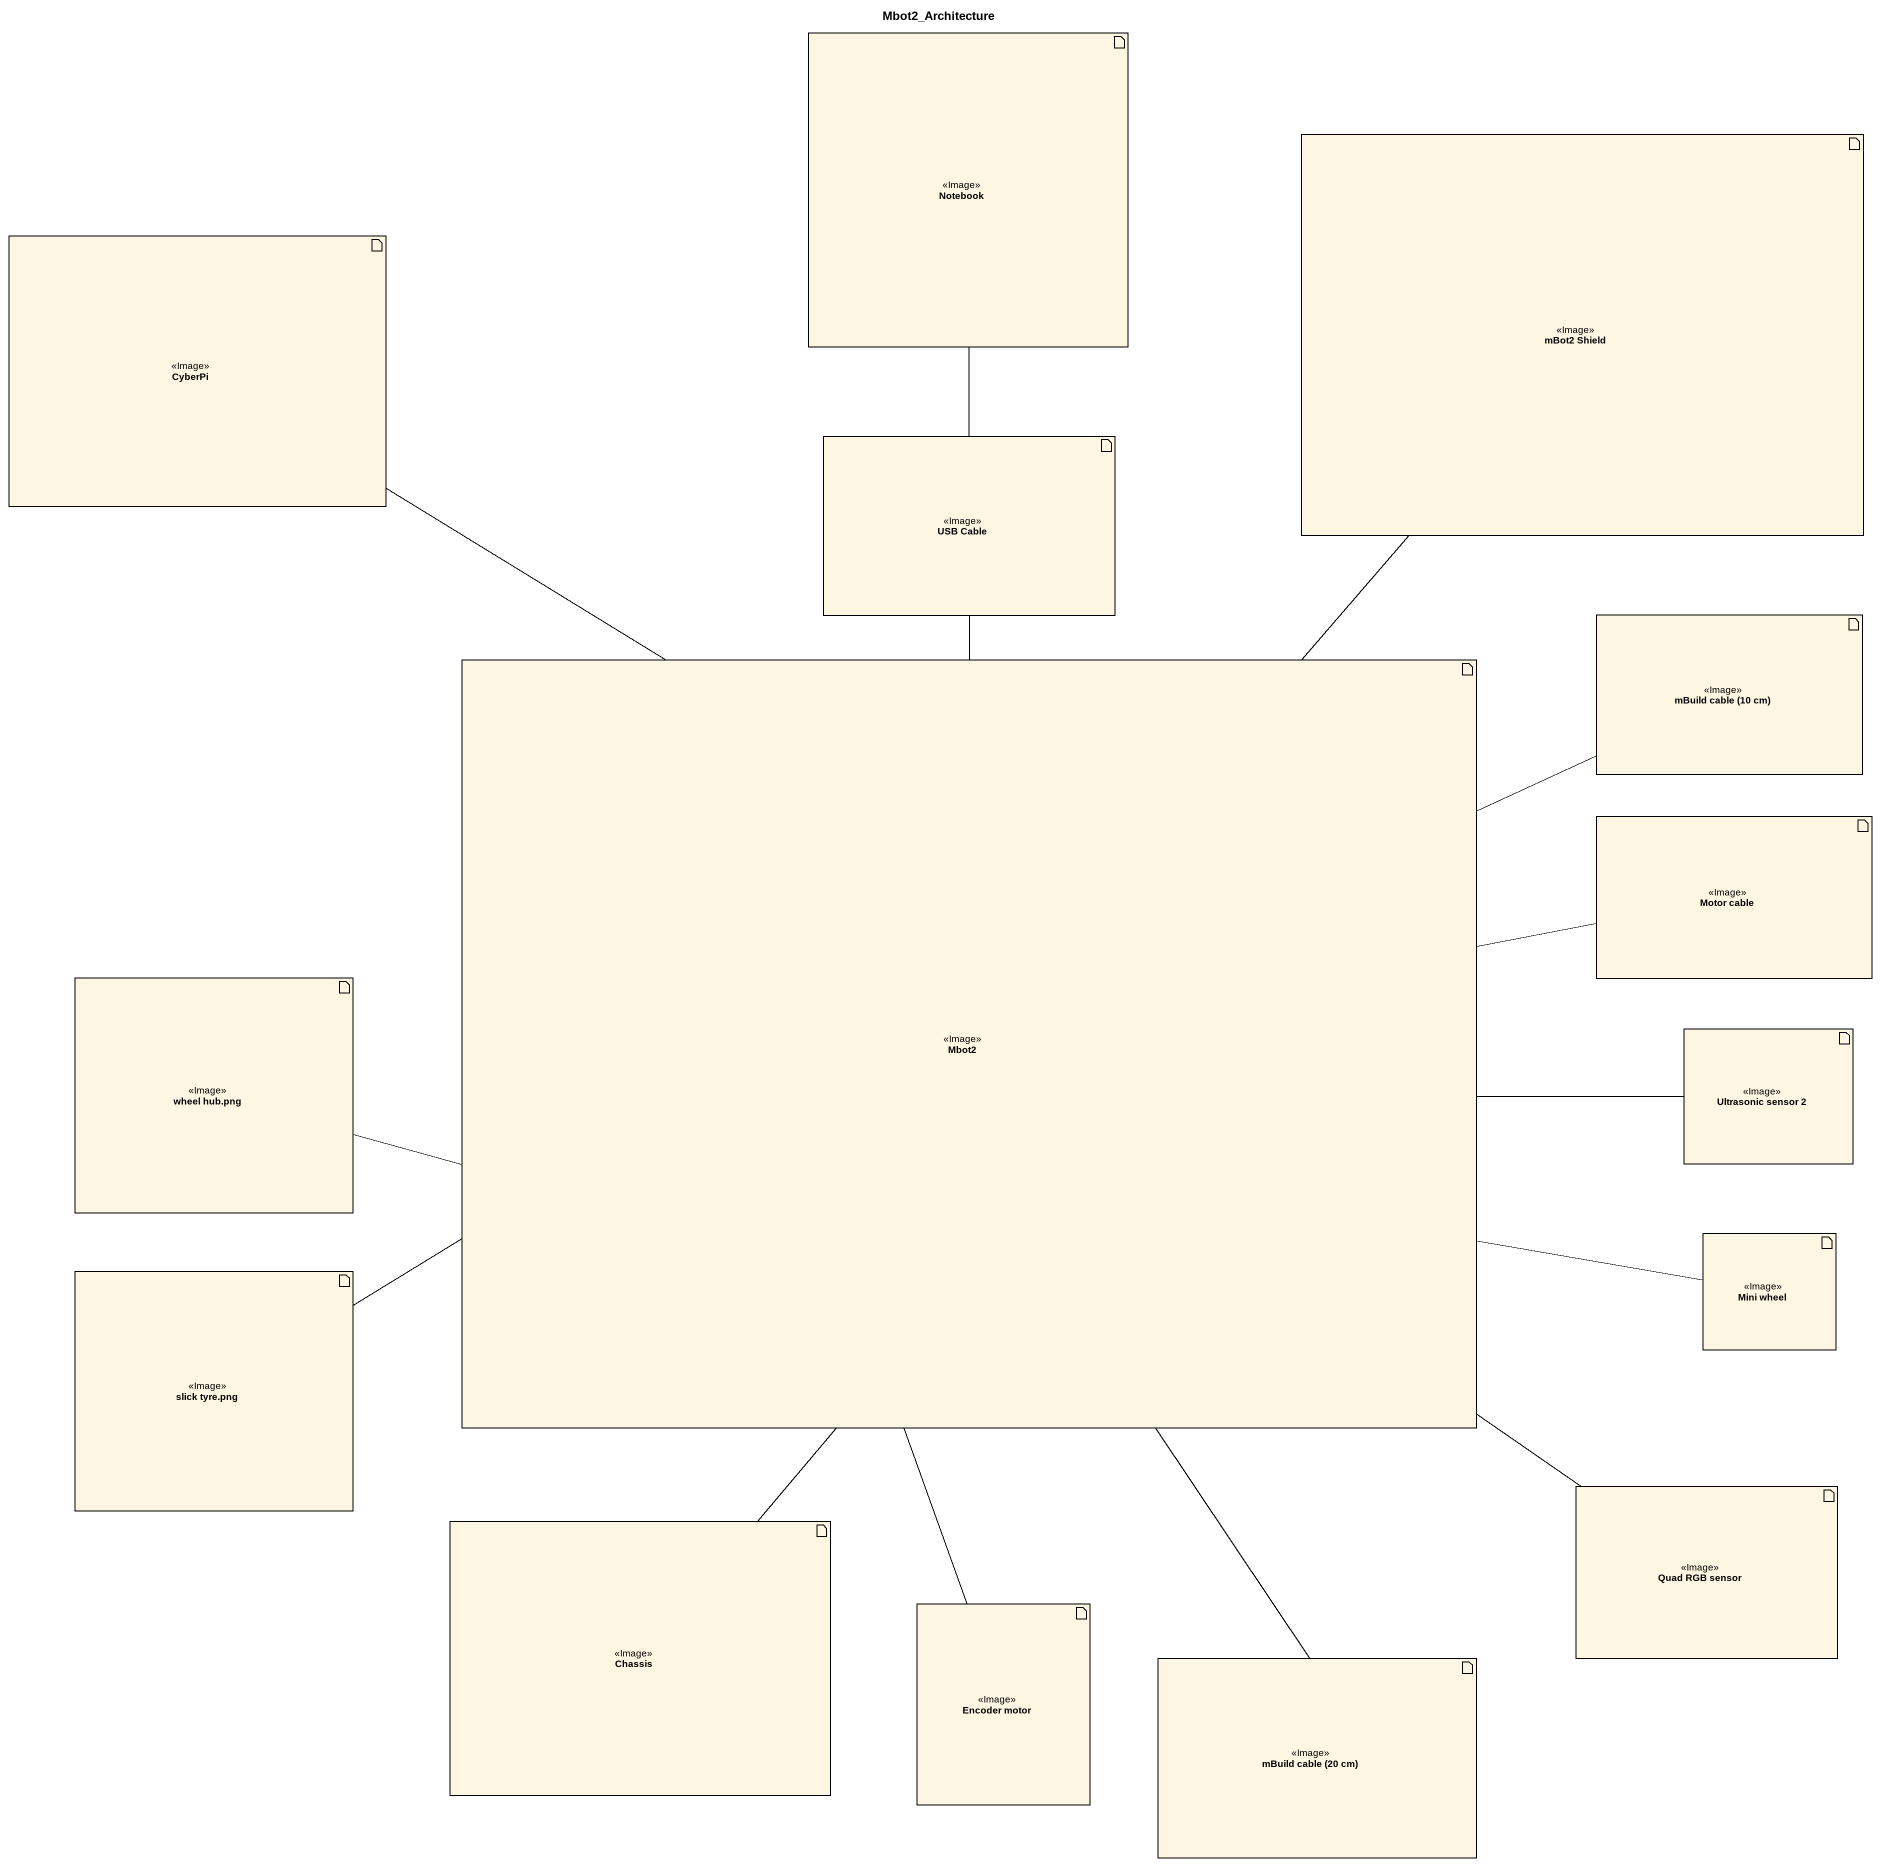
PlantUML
@startuml
title Mbot2_Architecture
artifact Notebook <<Image>>
artifact "mBot2 Shield" as mBot2_Shield <<Image>>
artifact CyberPi <<Image>>
artifact "USB Cable" as USB_Cable <<Image>>
artifact "mBuild cable (10 cm)" as mBuild_cable_10_cm <<Image>>
artifact Mbot2 <<Image>>
artifact "Motor cable" as Motor_cable <<Image>>
artifact "wheel hub.png" as wheel_hub_png <<Image>>
artifact "Ultrasonic sensor 2" as Ultrasonic_sensor_2 <<Image>>
artifact "Mini wheel" as Mini_wheel <<Image>>
artifact "slick tyre.png" as slick_tyre_png <<Image>>
artifact Chassis <<Image>>
artifact "Quad RGB sensor" as Quad_RGB_sensor <<Image>>
artifact "Encoder motor" as Encoder_motor <<Image>>
artifact "mBuild cable (20 cm)" as mBuild_cable_20_cm <<Image>>
Notebook -- USB_Cable
mBot2_Shield -- Mbot2
CyberPi -- Mbot2
USB_Cable -- Mbot2
mBuild_cable_10_cm -left- Mbot2
Motor_cable -left- Mbot2
wheel_hub_png -right- Mbot2
Ultrasonic_sensor_2 -left- Mbot2
Mini_wheel -left- Mbot2
slick_tyre_png -right- Mbot2
Chassis -up- Mbot2
Quad_RGB_sensor -up- Mbot2
Encoder_motor -up- Mbot2
mBuild_cable_20_cm -up- Mbot2
@enduml
